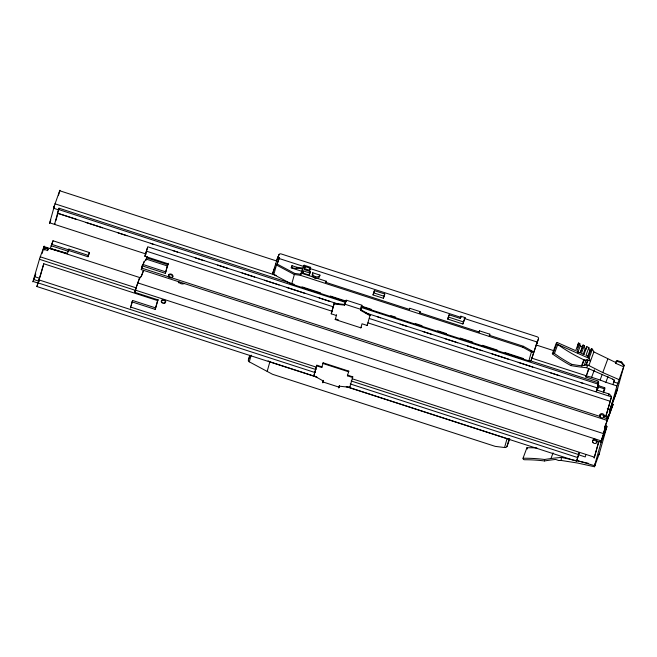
<?xml version="1.0" encoding="UTF-8"?>
<svg xmlns="http://www.w3.org/2000/svg" width="657" height="657" viewBox="0 0 657 657"><rect width="100%" height="100%" fill="white"/><g stroke="black" fill="none" stroke-linecap="round" stroke-linejoin="round"><path stroke-width="0.99" d="M597.492 383.417L598.174 380.994L585.913 377.028L588.672 368.544M536.909 447.943A125.183 88.523 20.2 0 0 526.906 447.746L523.038 458.249L523.432 459.506L524.615 459.752A123.163 87.085 20.2 0 1 544.505 460.951L544.604 459.489A150.428 105.711 -14.3 0 1 550.968 458.545A150.708 105.908 -14.3 0 1 561.39 457.428L588.146 463.234M599.192 453.946L594.478 466.749L577.404 463.004L561.177 460.45L561.39 457.428M609.934 409.204L609.877 412.481L607.002 420.373L141.23 269.6L142.717 264.41L165.802 271.883L168.217 263.276M57.98 211.883L59.007 208.203L294.188 284.325M597.624 386.562L598.658 382.883L529.37 360.455M58.391 209.813L53.513 208.236L54.539 205.444L49.546 223.339L50.794 220.046M59.007 208.203L57.356 213.821L57.594 213.287L76.138 219.282M158.099 299.329L155.684 307.936L132.599 300.471L130.415 307.985L130.792 307.106M131.154 305.62L132.599 300.471M316.633 365.85L321.758 367.509L321.996 366.869L316.871 365.21L313.865 375.714L323.285 381.011L322.825 382.834L323.178 382.021M350.009 386.694L349.77 387.334L339.193 386.16L338.725 387.983L339.078 387.17M598.658 382.883L596.203 391.662M611.839 403.283L613.121 404.375L605.113 426.138L604.916 430.138L601.065 441.2L598.584 442.054L594.142 458.085L598.847 441.57M596.392 389.872L609.08 393.978L608.908 394.446L610.246 394.873L611.536 396.656L606.337 414.887L607.963 417.08L607.002 420.373M42.196 253.372L44.208 246.071L39.724 258.308L32.858 281.853L33.072 281.451L37.942 283.036M53.513 208.236L59.877 190.251L58.407 195.614M44.471 249.044L44.676 248.305M316.978 377.192L36.907 286.534L43.773 263.753L157.951 300.709M57.594 213.287L54.547 224.349L54.892 223.528M39.962 277.328L43.773 263.753M55.853 220.686L58.038 212.934M47.756 250.103L47.961 249.373A1.725 1.215 15.7 0 0 45.867 247.582A1.725 1.215 15.7 0 0 45.136 249.561A1.725 1.215 15.7 0 0 47.961 249.373M68.164 251.393L68.509 250.432L88.005 256.747L89.434 252.551L53.012 240.766L51.262 245.841M68.509 250.432L68.886 249.11L88.375 255.417L89.434 252.551M88.005 256.747L88.375 255.417M132.073 301.9L155.151 309.373L157.836 299.806L134.759 292.332L136.418 286.986M142.191 265.847L165.277 273.312L167.962 263.753L144.877 256.279L147.735 246.769L333.222 306.811M142.717 264.41L141.896 267.547L142.273 266.676M139.136 279.373L139.555 277.903L141.386 276.03L143.481 270.356M168.118 264.787L146.642 257.831L145.936 259.844L144.097 261.716L143.078 264.837M249.701 355.347L248.354 360.126L250.005 355.659M277.164 264.073L279.463 257.585L277.837 257.059L277.114 259.63L278.946 254.653A1.946 1.371 15.7 0 1 281.262 253.963L537.139 336.786A1.946 1.371 15.7 0 1 538.51 338.675L531.201 360.2A1.946 1.371 15.7 0 1 528.877 360.89L360.98 306.548M277.96 258.152L278.946 254.653M508.764 438.523A1.946 1.371 15.7 0 1 507.073 438.572L504.56 447.532L495.206 446.366L272.524 374.285L249.299 361.835L251.179 355.133M346.338 301.809L291.675 284.111L273.788 274.593L276.474 265.026A1.946 1.371 15.7 0 1 275.472 263.679M291.527 266.931C293.285 270.109 305.177 266.225 302.031 271.374L291.256 267.884L291.527 266.931L291.987 265.683L296.923 267.284L303.066 268.064M291.987 265.683L291.256 267.884M267.185 371.377L269.871 361.793L268.089 360.841M291.675 284.111L294.369 274.527L300.315 275.275L522.997 347.348L531.39 351.93L528.877 360.89M303.534 267.284L304.117 265.223L310.638 267.333L309.726 270.306L304.593 268.647L305.177 266.586L310.301 268.245L310.638 267.333M310.334 271.563L309.8 273.025L303.55 271.004L302.967 273.066L309.217 275.086L309.759 273.624L310.334 271.563L304.084 269.534L305.177 266.586M309.726 270.306L310.301 268.245M309.217 275.086L309.8 273.025M316.764 278.346A3.778 2.669 15.7 0 0 319.524 276.572L319.934 275.102L312.773 272.786L312.362 274.256A3.778 2.669 15.7 0 0 313.849 277.583M314.958 278.092L315.368 276.622A3.778 2.669 15.7 0 1 312.773 272.786M325.905 282.617L326.291 281.245L302.598 273.575L303.55 271.004M361.112 327.194L360.874 327.835L335.226 319.532L336.598 314.843L336.368 315.491L331.235 313.824L334.241 303.32L344.818 304.503L345.319 302.762M316.871 365.21L313.865 375.714M334.241 303.32L331.235 313.824M321.758 367.509L323.137 362.82L348.785 371.123L347.405 375.812L352.538 377.479L352.776 376.831L347.643 375.172L347.405 375.812M334.002 303.969L344.58 305.144L345.418 302.458M323.523 380.37L323.129 381.914L323.367 381.364M361.227 307.911L360.726 309.644L370.146 314.949L369.907 315.59L360.488 310.293L361.317 307.607M339.431 385.511L339.028 387.063L339.267 386.505M360.874 327.835L362.015 323.786L367.14 325.453L367.378 324.804M373.02 294.911L374.408 290.64L384.747 293.991L384.173 296.052L383.36 298.253L373.02 294.911L374.408 290.64M349.77 387.334L352.776 376.831M367.14 325.453L370.146 314.949M383.36 298.253L384.747 293.991M409.426 309.661L409.812 308.289L420.119 311.623L419.733 313.003M447.721 319.088L449.109 314.826L460.072 318.374L460.869 316.222L465.049 317.577L462.873 323.991L447.721 319.088L449.109 314.826M460.286 318.284L460.869 316.222M462.873 323.991L465.049 317.577M479.142 332.228L479.528 330.857L489.835 334.191L489.26 336.253M505.085 447.548A1.979 1.33 -4.7 0 0 506.744 446.867L506.867 446.703A1.946 1.371 15.7 0 0 506.974 446.489L509.126 438.835M531.201 360.2L537.13 342.034L464.129 318.399M537.13 342.034L536.679 343.652L538.51 338.675M577.331 347.241L578.513 343.02L579.753 343.562L580.287 345.894L577.733 352.834M597.673 384.37L598.527 381.413M346.255 386.669L576.559 461.214L579.072 452.706M596.868 390.513L598.223 385.667M596.975 390.693L598.831 385.265M585.798 455.005L585.247 456.944L578.554 454.775M603.323 392.549L604.686 387.696L597.993 385.536M603.504 392.746L604.867 387.893M610.484 408.925L616.931 385.93L623.657 366.778L615.675 363.313L616.389 360.997L617.588 360.718L621.694 362.04L624.15 365.243L616.43 392.763L610.484 408.925L609.154 409.451L607.273 408.843M608.669 395.448L609.08 393.978M612.85 384.534L614.558 379.902M607.438 418.509L605.811 416.324L611.536 396.656M605.113 426.138L604.703 427.608L613.121 404.375M601.065 441.2L605.327 428.668M607.963 417.08L607.668 418.312L609.877 412.481M577.495 460.639L594.544 465.682L600.999 442.695L606.945 426.533L606.115 425.301L603.323 432.906M594.478 466.749L595.521 463.037L594.544 465.682M598.962 454.767L606.945 426.533M598.494 386.267L597.689 388.739L597.279 388.599M136.27 287.454L134.759 292.332M136.237 287.281L139.555 277.903M345.336 302.598L345.475 302.146M361.235 307.739L361.522 306.844M136.574 286.501L138.832 280.202M345.516 302.154L345.623 301.694M361.416 307.304L362.073 305.267L346.165 300.126L345.713 301.555M67.392 253.733L68.205 251.261L51.197 245.775L50.359 248.576M51.213 245.981L53.012 240.766M68.139 251.459L68.886 249.11M345.615 301.85L345.771 301.259M361.613 306.704L361.884 305.932M345.812 301.276L345.984 300.783M50.343 248.362L67.384 253.528L50.211 248.716M147.324 248.239L144.877 256.279M578.513 343.02L575.967 349.967A1.084 0.764 27.5 0 1 574.711 350.238L557.185 342.494L556.224 343.307L552.356 353.819A125.183 88.523 20.2 0 0 570.966 365.588A150.428 92.99 -11.3 0 0 576.797 366.532A150.708 93.163 -11.3 0 0 586.578 367.715L612.735 379.163M33.408 280.523L35.806 274.002M39.609 278.281L36.907 286.534M142.577 265.847L144.097 261.716M145.87 260.369L147.258 256.583M141.822 275.283L143.563 270.553M165.277 273.312L165.802 271.883M155.151 309.373L155.684 307.936M168.504 275.562L168.742 274.922M161.318 301.169L161.556 300.528M172.61 276.893L172.848 276.244M165.424 302.499L165.654 301.85M277.837 257.059L272.844 272.885L274.913 267.268M279.463 257.585L277.09 264.04L294.673 273.402L300.799 274.24M294.369 274.527L294.673 273.402M296.463 268.532L296.923 267.284M300.315 275.275L304.117 265.223M300.824 274.659L302.031 271.374M326.291 281.245L325.88 282.354L409.41 309.39L409.812 308.289M335.226 319.532L335.464 318.891L338.314 319.811M323.137 362.82L322.899 363.469L348.547 371.772L348.785 371.123M344.58 305.144L344.818 304.503M360.488 310.293L360.726 309.644M420.119 311.623L419.716 312.732L479.117 331.957L479.528 330.857M489.835 334.191L489.432 335.292L523.391 346.288L533.5 351.807A1.946 1.371 15.7 0 0 533.615 351.594M522.997 347.348L523.391 346.288M506.974 446.489L509.791 438.843M552.356 353.819L553.325 353.006L557.185 342.494M618.951 379.582L602.789 372.568L587.949 365.07L585.42 364.972L582.02 365.842A3.211 1.987 -11.3 0 1 581.519 365.809A148.08 91.545 -11.3 0 1 571.631 364.307A123.163 87.085 20.2 0 1 554.442 353.499L557.76 344.482L589.042 358.311L590.52 361.087L587.678 359.962A2.119 1.495 20.2 0 0 586.184 359.97A2.669 1.889 20.2 0 1 583.745 359.757A123.163 87.085 20.2 0 1 557.76 344.482M579.753 343.562L576.879 351.38L580.221 352.858L583.096 345.04L584.303 345.574L585.108 349.064L583.194 354.271M580.188 352.916L583.096 345.04M584.303 345.574L581.429 353.392L583.974 354.517M583.933 354.599L586.849 346.699L588.853 347.586L589.658 351.076L587.736 356.283M581.519 365.809L583.745 359.757M582.02 365.842L584.196 359.937M588.853 347.586L585.978 355.396L588.524 356.529M584.213 365.341L586.184 359.97M550.968 458.545L553.063 452.854M588.163 357.482L591.399 348.711L592.409 349.163L593.871 351.906L615.938 362.598L615.675 363.313M585.945 364.939L587.769 359.995M586.266 364.955L588.056 360.102M589.042 358.311L592.409 349.163M588.91 365.456L593.871 351.906M585.913 377.028L586.915 374.309M587.251 373.398L588.927 368.84M585.995 375.82L591.629 377.266L594.388 369.751M602.789 372.568L607.766 359.05M591.629 377.266L600.128 380.017L602.223 374.318M596.843 390.291L598.593 385.536M579.252 452.952L576.559 461.214M600.128 380.017L605.885 382.284L607.988 376.584M616.389 360.997L616.126 361.72L617.325 361.432L621.432 362.763L623.887 365.965L624.15 365.243M617.325 361.432L617.588 360.718M599.759 415.635L600.153 414.559M592.565 441.241L592.967 440.165M621.432 362.763L621.694 362.04M603.857 416.965L604.259 415.889M605.811 416.324L606.337 414.887M596.671 442.572L597.065 441.496M610.714 406.987L612.455 402.265M613.145 400.376L617.662 388.188M609.244 411.422L617.252 389.658M586.849 346.699L585.847 349.393L585.108 349.064M591.399 348.711L590.397 351.405L589.658 351.076M141.666 268.664L141.28 269.551M141.247 276.761L141.477 276.227M570.966 365.588L571.631 364.307M586.578 367.715L587.949 365.07M561.177 460.45L558.598 460.508L555.748 459.44A3.211 2.258 -14.3 0 0 555.222 459.473A148.08 104.061 -14.3 0 0 544.505 460.951M279.2 258.538L303.534 266.422M309.373 268.311L461.214 317.454M59.664 190.744L277.402 261.223M536.153 344.974L553.728 350.666M373.595 292.85L383.943 296.2M448.296 317.027L463.448 321.93M530.593 350.863L533.385 351.938A1.979 1.371 36.7 0 1 531.874 352.127M617.909 383.286L613.802 381.963L614.024 381.159A2.16 1.528 20.2 0 0 612.743 379.163M54.868 203.777L276.244 275.431M531.743 358.131L586.356 375.812M605.885 382.284L616.931 385.93M301.998 286.854L320.542 292.858M330.299 296.011L344.933 300.75M361.522 306.121L371.287 309.283M390.8 315.598L395.678 317.175M415.199 323.499L422.024 325.708M437.644 330.758L446.423 333.6M460.089 338.027L472.769 342.133M482.534 345.295L497.168 350.033M504.978 352.554L523.514 358.558M58.539 209.493L345.434 302.36M361.054 307.41L598.182 384.173M344.851 304.191L360.75 309.332M598.379 386.891L604.982 389.034M57.504 213.172L339.521 304.462M365.875 312.987L597.147 387.852M85.895 222.444L102.484 227.815M118.104 232.865L126.883 235.707M150.305 243.287L153.229 244.24M172.75 250.555L177.628 252.132M195.195 257.823L203.974 260.665M217.639 265.083L228.373 268.557M242.031 272.983L254.719 277.09M264.475 280.252L279.118 284.982M286.92 287.511L305.464 293.515M319.13 297.933L329.863 301.407M377.676 316.888L380.608 317.84M400.121 324.156L406.954 326.365M422.566 331.415L431.345 334.265M445.011 338.683L457.699 342.79M467.456 345.952L482.09 350.69M491.855 353.844L508.444 359.215M518.201 362.377L532.835 367.115M550.402 372.798L559.189 375.64M580.657 382.588L583.58 383.54M369.349 318.505L611.462 396.869M146.322 251.122L332.015 311.229M367.928 322.858L610.049 401.23M49.669 222.805L146.207 254.062M146.207 259.104L167.683 266.052M141.575 268.048L600.514 416.604M603.446 417.556L607.347 418.813M51.689 244.347L68.624 249.824M43.994 246.564L140.639 277.845M137.724 282.863L603.504 433.628M40.225 256.813L135.9 287.774M135.375 290.123L601.155 440.896M39.428 259.277L135.974 290.525M130.628 307.049L316.321 367.156M352.226 378.777L594.355 457.149M34.558 276.646L39.436 278.223M38.903 279.882L316.042 369.587M351.175 380.961L578.546 454.554M33.532 279.43L39.379 281.327M37.942 282.855L315.089 372.56M350.214 383.934L577.593 457.535M269.871 361.793L316.731 376.954M346.986 386.751L507.073 438.572M323.022 381.972L338.922 387.113M580.287 345.894L582.422 346.839M553.325 353.006L554.442 353.499M276.474 265.026L294.27 274.503M600.169 441.463L600.999 442.695M526.906 447.746L527.292 448.994M604.769 428.454L604.916 430.138M47.665 250.276A1.725 1.215 15.7 0 1 47.189 250.678M44.651 250.013A1.725 1.215 15.7 0 1 44.421 249.233M44.84 248.584A1.725 1.215 15.7 0 1 46.787 248.527A1.725 1.215 15.7 0 1 47.797 249.923M249.299 361.835A1.946 1.371 15.7 0 1 248.297 360.488M184.379 283.405A3.4 2.398 15.7 0 1 181.045 283.701A3.4 2.398 15.7 0 1 178.622 281.541M592.934 440.658A2.16 1.528 20.2 0 1 594.454 439.221A2.16 1.528 20.2 0 1 596.917 440.502A2.16 1.528 20.2 0 1 596.178 442.342M161.86 301.76A2.16 1.528 20.2 0 1 162.271 299.748A2.16 1.528 20.2 0 1 165.071 300.315A2.16 1.528 20.2 0 1 165.244 302.45M165.022 302.59A2.16 1.528 20.2 0 1 164.48 302.77M163.191 302.663A2.16 1.528 20.2 0 1 162.879 302.54M178.523 282.814A3.4 2.398 15.7 0 1 178.375 282.42M523.038 458.249A125.183 88.523 20.2 0 1 544.604 459.489M600.186 415.298A2.16 1.528 20.2 0 1 601.434 413.631A2.16 1.528 20.2 0 1 604.054 414.813A2.16 1.528 20.2 0 1 603.364 416.735M169.251 276.383A2.16 1.528 20.2 0 1 169.301 274.224A2.16 1.528 20.2 0 1 172.175 274.642A2.16 1.528 20.2 0 1 172.438 276.843M172.208 276.983A2.16 1.528 20.2 0 1 171.666 277.164M170.385 277.057A2.16 1.528 20.2 0 1 170.064 276.934M319.934 275.102A3.778 2.669 15.7 0 1 315.368 276.622M315.557 278.248A3.778 2.669 15.7 0 1 314.383 277.87M536.473 344.794A1.946 1.371 15.7 0 1 536.547 345.664M273.788 274.593A1.946 1.371 15.7 0 1 272.786 273.246M593.008 442.629A2.16 1.528 20.2 0 0 596.581 442.793A2.16 1.528 20.2 0 0 594.273 440.297A2.16 1.528 20.2 0 0 593.008 442.629M161.753 302.557A2.16 1.528 20.2 0 0 165.334 302.721A2.16 1.528 20.2 0 0 163.018 300.224A2.16 1.528 20.2 0 0 161.753 302.557M600.194 417.023A2.16 1.528 20.2 0 0 603.767 417.187A2.16 1.528 20.2 0 0 601.459 414.69A2.16 1.528 20.2 0 0 600.194 417.023M168.948 276.95A2.16 1.528 20.2 0 0 172.52 277.114A2.16 1.528 20.2 0 0 170.204 274.618A2.16 1.528 20.2 0 0 168.948 276.95"/></g></svg>
